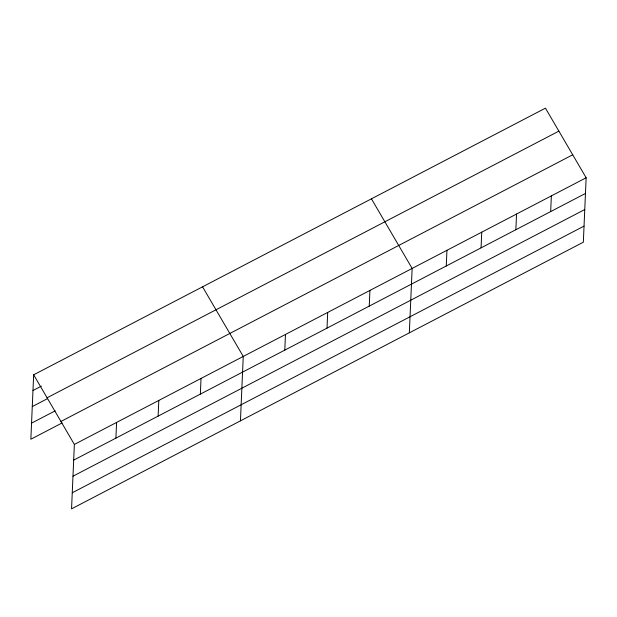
<?xml version="1.0" encoding="UTF-8"?>
<svg xmlns="http://www.w3.org/2000/svg" width="617" height="617" viewBox="0 0 617 617"><rect width="100%" height="100%" fill="white"/><g stroke="black" fill="none" stroke-linecap="round" stroke-linejoin="round"><path stroke-width="0.93" d="M33.665 374.812L74.364 444.433L71.557 508.848L583.335 242.188L586.15 177.773L545.443 108.152L33.665 374.812L30.85 439.227L62.093 422.946M115.903 438.116L116.59 422.429M158.129 416.12L158.808 400.433M200.348 394.124L201.034 378.429M240.445 420.848L243.252 356.433L202.553 286.812M284.792 350.124L285.478 334.437M327.018 328.128L327.696 312.433M369.236 306.125L369.922 290.437M409.333 332.848L412.141 268.434L371.442 198.821M446.261 265.996L446.947 250.301M481.059 247.864L481.746 232.169M515.866 229.732L516.545 214.037M550.665 211.6L551.351 195.905M32.979 390.499L41.424 386.103M47.093 397.788L558.879 131.128M32.277 406.58L47.478 398.659M31.552 423.146L55.198 410.829M60.936 421.457L572.715 154.798M74.364 444.433L586.15 177.773M73.685 460.12L585.464 193.46M72.983 476.201L584.762 209.541M72.258 492.767L584.037 226.107"/></g></svg>
